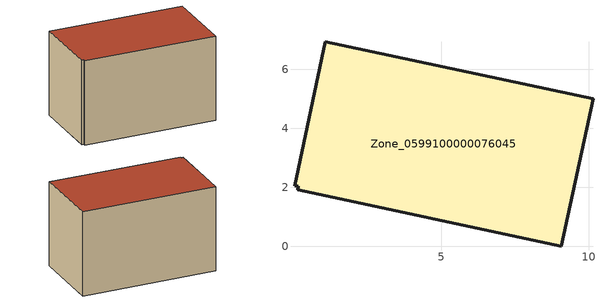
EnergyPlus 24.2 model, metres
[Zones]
Zone_0599100000076045
 floor ground (C_G): 0.16,2.03 0.02,2.06 1.06,6.93 10.14,4.99 9.07,0 0.13,1.91 z0
 wall outside (C_F): 9.07,0 10.14,4.99 1.06,6.93 0.02,2.06 0.16,2.03 0.13,1.91 9.07,0 z0:5.85
 roof outside (C_R): 0.02,2.06 0.16,2.03 0.13,1.91 9.07,0 10.14,4.99 1.06,6.93 z5.85
[BUILDING]
Pand.0599100000076045: North Axis=0; Terrain=City; Loads Convergence Tolerance Value=0.04; Temperature Convergence Tolerance Value=0.4; Solar Distribution=FullExterior; Maximum Number of Warmup Days=25; Minimum Number of Warmup Days=1
[Site:Location]
Rotterdam.The.Hague.AP_ZH_NLD Design_Conditions: Latitude=51.96; Longitude=4.45; Time Zone=1; Elevation=-4.5
[SITE:GROUNDTEMPERATURE:BUILDINGSURFACE]
18, 18, 18, 18, 18, 18, 18, 18, 18, 18, 18, 18
[MATERIAL] Thermal Absorptance=0.9; Solar Absorptance=0.7; Visible Absorptance=0.7
Name | Roughness | Thickness | Conductivity | Density | Specific Heat
G.TI.1975-1991 | MediumSmooth | 0.15 | 0.288461 | 540 | 1210
F.TI.1975-1991 | Rough | 0.3 | 0.230769 | 1920 | 840
R.TI.1975-1991 | MediumRough | 0.2 | 0.153846 | 1500 | 1000
[CONSTRUCTION]
C_G: G.TI.1975-1991
C_F: F.TI.1975-1991
C_R: R.TI.1975-1991
[ZONE]
Zone_0599100000076045: Type=1; Multiplier=1; Ceiling Height=Autocalculate; Volume=Autocalculate; Floor Area=autocalculate; Part of Total Floor Area=Yes
[ZONEINFILTRATION:DESIGNFLOWRATE]
Infil_Zone_0599100000076045: Zone or ZoneList or Space or SpaceList=Zone_0599100000076045; Schedule=AlwaysOn; Design Flow Rate Calculation Method=Flow/Area; Flow Rate per Floor Area=0.003; Constant Term Coefficient=1; Temperature Term Coefficient=0; Velocity Term Coefficient=0; Velocity Squared Term Coefficient=0
[HVACTEMPLATE:ZONE:IDEALLOADSAIRSYSTEM]
Zone_0599100000076045: Maximum Heating Supply Air Temperature=50; Minimum Cooling Supply Air Temperature=13; Maximum Heating Supply Air Humidity Ratio=0.0156; Minimum Cooling Supply Air Humidity Ratio=0.0077; Heating Limit=NoLimit; Cooling Limit=NoLimit; Dehumidification Control Type=ConstantSensibleHeatRatio; Cooling Sensible Heat Ratio=0.7; Dehumidification Setpoint=60; Humidification Control Type=None; Humidification Setpoint=30; Outdoor Air Method=None; Outdoor Air Flow Rate per Person=0.00944; Outdoor Air Flow Rate per Zone Floor Area=0; Outdoor Air Flow Rate per Zone=0; Demand Controlled Ventilation Type=None; Outdoor Air Economizer Type=NoEconomizer; Heat Recovery Type=None; Sensible Heat Recovery Effectiveness=0.7; Latent Heat Recovery Effectiveness=0.65
[ZONECONTROL:THERMOSTAT]
ThermostatControl_Zone_0599100000076045: Zone or ZoneList=Zone_0599100000076045; Control Type Schedule=DualSetpointControlType; Control 1=Thermostat_Zone_0599100000076045; Temperature Difference Between Cutout And Setpoint=0
[THERMOSTATSETPOINT:DUALSETPOINT]
Thermostat_Zone_0599100000076045: Heating Setpoint Temperature Schedule=HeatingSetpoint_Zone_0599100000076045; Cooling Setpoint Temperature Schedule=CoolingSetpoint_Zone_0599100000076045
[SCHEDULE:COMPACT]
HeatingSetpoint_Zone_0599100000076045: Through: 12/31, For: AllDays, Until: 24:00, 21
CoolingSetpoint_Zone_0599100000076045: Through: 12/31, For: AllDays, Until: 24:00, 24
DualSetpointControlType: Through: 12/31, For: AllDays, Until: 24:00, 4
AlwaysOn: Through: 12/31, For: AllDays, Until: 24:00, 1
